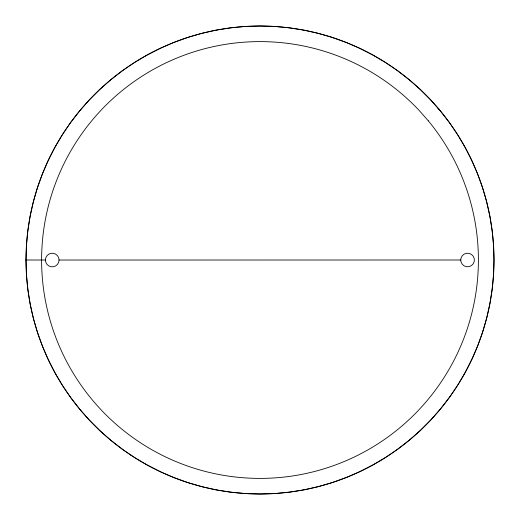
<?xml version="1.0" encoding="UTF-8"?>
<svg xmlns="http://www.w3.org/2000/svg" width="520" height="520" viewBox="0 0 520 520"><rect width="100%" height="100%" fill="white"/><g stroke="black" fill="none" stroke-linecap="round" stroke-linejoin="round"><path stroke-width="0.78" d="M26 260L26.462 245.31L27.788 231.108L30.147 216.151L33.352 201.806L37.316 188.103L42.432 173.862L48.269 160.368L54.736 147.654L62.426 134.615L70.688 122.46L79.703 110.845L89.421 99.814L99.495 89.72L110.845 79.703L122.46 70.688L134.615 62.426L147.27 54.945L159.972 48.458L173.862 42.432L187.688 37.453L201.383 33.462L216.151 30.147L230.672 27.846L244.868 26.488L260 26L274.69 26.462L288.892 27.788L303.849 30.147L318.195 33.352L331.897 37.316L346.138 42.432L359.632 48.269L372.346 54.736L385.385 62.426L397.54 70.688L409.156 79.703L420.186 89.421L430.281 99.495L440.297 110.845L449.312 122.46L457.574 134.615L465.056 147.27L471.543 159.972L477.568 173.862L482.547 187.688L486.538 201.383L489.853 216.151L492.154 230.672L493.512 244.868L494 260L493.565 274.255L492.213 288.892L489.938 303.42L486.759 317.772L482.547 332.312L477.731 345.735L471.913 359.236L465.056 372.729L457.808 385.015L449.566 397.189L440.297 409.156L430.879 419.868L420.505 430.281L409.156 440.297L397.897 449.053L385.756 457.34L372.729 465.056L360.029 471.543L346.548 477.406L332.312 482.547L318.617 486.538L304.278 489.775L289.764 492.102L275.132 493.512L260 494L245.745 493.565L231.108 492.213L216.58 489.938L202.228 486.759L187.688 482.547L174.265 477.731L160.765 471.913L147.27 465.056L134.986 457.808L122.811 449.566L111.183 440.576L100.133 430.879L89.421 420.186L79.976 409.494L70.948 397.897L62.66 385.756L55.152 373.113L48.458 360.029L42.595 346.548L37.59 332.728L33.462 318.617L30.225 304.278L27.898 289.764L26.488 275.132L26 260L45.422 260.033M460.772 260L460.98 258.232A6.825 6.825 0 0 1 471.484 254.41A6.825 6.825 0 0 1 471.484 265.59A6.825 6.825 0 0 1 460.98 261.768L460.772 260L59.072 260.033A6.825 6.825 0 0 1 48.834 265.941A6.825 6.825 0 0 1 48.834 254.124A6.825 6.825 0 0 1 59.072 260.033M438.054 108.29L440.154 110.676M428.279 120.79L419.204 110.494A218.4 218.4 0 0 0 52.293 192.511A218.4 218.4 0 0 0 300.924 474.532A218.4 218.4 0 0 0 428.279 120.79M130.871 455.143A234 234 0 0 0 493.565 274.255A234 234 0 0 0 155.565 50.596A234 234 0 0 0 130.871 455.143"/></g></svg>
